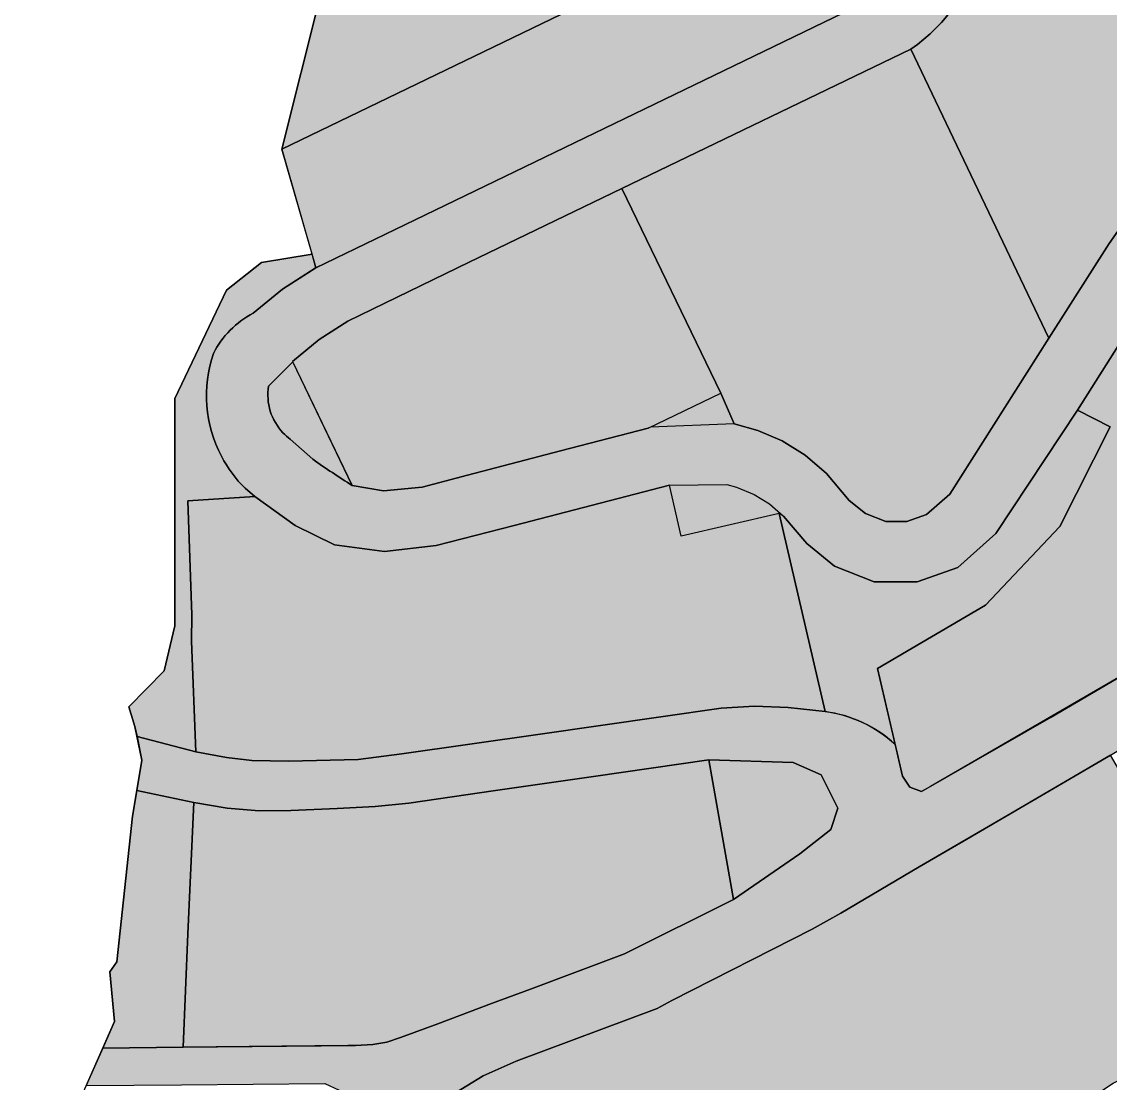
# Model space of a CAD drawing. Header units: inches. Extents: x 405430 to 406183, y 3036701 to 3037756.
# Drawn here: x 405454.3 to 405629.4, y 3037479.2 to 3037650 of the extents above; entities that cross this region are included whole.
import ezdxf

# ---------------------------------------------------------------- set-up
doc = ezdxf.new("R2010")
doc.units = ezdxf.units.IN
doc.header["$MEASUREMENT"] = 0
for name, color, linetype in [('Boundary', 3, 'Continuous'), ('Green Corridor', 61, 'Continuous'), ('Heritage Precinct', 53, 'Continuous'), ('Precinct Boundary', 17, 'Continuous'), ('Road', 254, 'Continuous'), ('Urban Village-1', 31, 'Continuous')]:
    doc.layers.add(name, color=color, linetype=linetype)
doc.layers.add('Service Precinct', color=7, linetype='Continuous', true_color=0xa8beff)

msp = doc.modelspace()

# ---------------------------------------------------------------- hatches: boundary and pattern name
at = {"layer": 'Green Corridor'}
h = msp.add_hatch(color=256, dxfattribs=at)
h.dxf.hatch_style = 1
h.paths.add_polyline_path([(405921.02, 3037390.95), (405928.39, 3037415.33), (405932.83, 3037427.45), (405947.32, 3037453.73), (405956.48, 3037463.46), (405960.95, 3037466.2), (405955.32, 3037466.15), (405944.43, 3037462.93), (405925.16, 3037443.01), (405924.62, 3037437.08), (405910.22, 3037411.97), (405906.9, 3037407.9), (405801.69, 3037445.83), (405763.46, 3037491.44), (405748.26, 3037512.08), (405724.24, 3037571.28), (405727.39, 3037579.19), (405709.01, 3037619.56), (405704.57, 3037638.68), (405699.6, 3037647.23), (405692.66, 3037659.16), (405669.99, 3037688.86), (405657.48, 3037697.67), (405655.9, 3037701.58), (405646.12, 3037704.51), (405634.54, 3037702.85), (405633.29, 3037703.91), (405631.74, 3037716.65), (405624.6, 3037713.36), (405618.73, 3037708.94), (405617.41, 3037707.03), (405634.88, 3037696.41), (405627.6, 3037659.35), (405608.44, 3037662.7, -0.206972), (405597.32, 3037645.6), (405619.57, 3037599.09), (405629.27, 3037614.34), (405633.83, 3037620.83), (405642.07, 3037627.59), (405653.05, 3037632.3), (405656.04, 3037633.09), (405667.93, 3037633.68), (405670.61, 3037632.45), (405688.35, 3037624.29), (405690.92, 3037622.57), (405690.92, 3037622.58), (405693.53, 3037620.83), (405697.78, 3037613.77), (405698.41, 3037607.63), (405695.43, 3037602.92), (405686.91, 3037598.98), (405681.77, 3037598.03), (405671.19, 3037595.2), (405666.43, 3037593.2), (405664.15, 3037592.02), (405662.36, 3037590.68), (405660.86, 3037589.2), (405658.95, 3037586.39), (405657.25, 3037581.19), (405656.25, 3037574.79), (405656.29, 3037574.77), (405655.49, 3037568.97), (405677.82, 3037530.9), (405692.21, 3037539.34), (405705.65, 3037516.45), (405711.29, 3037518.94), (405715.7, 3037508.99), (405715.72, 3037509), (405734.58, 3037470.5), (405719.83, 3037463.25), (405722.51, 3037462.91), (405731.94, 3037459.12), (405734.05, 3037456.58), (405736.46, 3037451.94), (405737.49, 3037447.49), (405737.15, 3037441), (405735.44, 3037436.26), (405733.52, 3037433.23), (405730.01, 3037429.71), (405725.56, 3037427.1, -0.010716), (405724.77, 3037426.78), (405732.7, 3037413.26, -0.117664), (405748.45, 3037415.86), (405750.98, 3037415.49, -0.169339), (405759.72, 3037410.9), (405780.23, 3037427), (405799.06, 3037402.19), (405810.36, 3037388.79), (405825.61, 3037385.61), (405829.15, 3037379.1), (405830.2, 3037377.18), (405835.87, 3037366.75), (405838.08, 3037362.53), (405832.8, 3037359.71), (405836.88, 3037352.06), (405845.75, 3037335.43), (405853, 3037339.3), (405865.04, 3037316.49), (405882.06, 3037327.85), (405892.7, 3037335.15), (405900.78, 3037343.47), (405913.65, 3037366.56)])
h = msp.add_hatch(color=256, dxfattribs=at)
h.dxf.hatch_style = 1
h.paths.add_polyline_path([(405481.62, 3037550.35), (405481.7, 3037554.6), (405481.03, 3037572.91), (405491.81, 3037573.6), (405490.26, 3037574.94, -0.076889), (405486.44, 3037580.09, -0.206633), (405485.14, 3037596.64, -0.154315), (405491.55, 3037603.12), (405496.29, 3037606.97), (405501.64, 3037610.42), (405501.01, 3037612.6), (405492.89, 3037611.25), (405487.26, 3037606.84), (405478.93, 3037589.39), (405478.92, 3037552.84), (405477.25, 3037545.58), (405471.57, 3037539.79), (405472.53, 3037536.63), (405472.86, 3037535.03), (405482.34, 3037532.57)])
h = msp.add_hatch(color=256, dxfattribs=at)
h.dxf.hatch_style = 1
h.paths.add_polyline_path([(405501.17, 3037579.61, 0.017861), (405507.47, 3037575.42), (405497.9, 3037595.28), (405494.03, 3037591.4, 0.234539), (405496.34, 3037583.88, 0.044668), (405497.52, 3037582.84)])
h = msp.add_hatch(color=256, dxfattribs=at)
h.dxf.hatch_style = 1
h.paths.add_polyline_path([(405592, 3037545.98), (405609.34, 3037556.13), (405621.33, 3037568.82), (405629.39, 3037584.85), (405624.15, 3037587.52), (405611.04, 3037567.65), (405604.9, 3037562.22), (405598.37, 3037559.9), (405591.46, 3037559.88), (405585.09, 3037562.41), (405580.63, 3037566.04), (405576.88, 3037570.47), (405576.33, 3037570.93), (405576.14, 3037570.89), (405583.55, 3037539.03, -0.155329), (405594.81, 3037533.76)])
h = msp.add_hatch(color=256, dxfattribs=at)
h.dxf.hatch_style = 1
h.paths.add_polyline_path([(405481.98, 3037524.41), (405472.81, 3037526.32), (405472.11, 3037522.2), (405469.6, 3037498.75), (405468.5, 3037497.15), (405469.22, 3037489.16), (405467.34, 3037484.86), (405480.27, 3037485.01), (405481.06, 3037503.29)])
at = {"layer": 'Heritage Precinct'}
h = msp.add_hatch(color=256, dxfattribs=at)
h.dxf.hatch_style = 1
h.paths.add_polyline_path([(405597.32, 3037645.6), (405550.83, 3037623.17), (405566.76, 3037590.27), (405568.91, 3037585.33), (405572.72, 3037584.24), (405576.62, 3037582.58), (405580.34, 3037580.27), (405583.78, 3037577.33), (405587.45, 3037573), (405590.06, 3037570.87), (405593.3, 3037569.58), (405596.68, 3037569.6), (405599.89, 3037570.73), (405603.6, 3037574.01), (405619.57, 3037599.09)])
at = {"layer": 'Road'}
h = msp.add_hatch(color=256, dxfattribs=at)
h.dxf.hatch_style = 1
h.paths.add_polyline_path([(405685.58, 3037611.67), (405685.18, 3037609.62), (405683.3, 3037608.48), (405679.58, 3037607.79), (405668.15, 3037604.78), (405662.18, 3037602.26), (405658.83, 3037600.53), (405655.81, 3037598.28), (405653.13, 3037595.61), (405649.89, 3037590.85), (405647.28, 3037582.89), (405646.82, 3037579.6), (405656.25, 3037574.81), (405657.25, 3037581.19), (405658.95, 3037586.39), (405660.86, 3037589.2), (405662.36, 3037590.68), (405664.15, 3037592.02), (405666.43, 3037593.2), (405671.19, 3037595.2), (405681.77, 3037598.03), (405686.91, 3037598.98), (405695.43, 3037602.92), (405698.41, 3037607.63), (405697.78, 3037613.77), (405693.53, 3037620.83), (405690.97, 3037622.55), (405683.35, 3037615.12), (405684.15, 3037614.3)])
h.paths.add_polyline_path([(405690.92, 3037622.57), (405688.35, 3037624.29), (405667.93, 3037633.68), (405656.04, 3037633.09), (405653.05, 3037632.3), (405642.07, 3037627.59), (405633.83, 3037620.83), (405629.27, 3037614.34), (405619.57, 3037599.09), (405603.6, 3037574.01), (405599.89, 3037570.73), (405596.68, 3037569.6), (405593.3, 3037569.58), (405590.06, 3037570.87), (405587.45, 3037573), (405583.78, 3037577.33), (405580.34, 3037580.27), (405576.62, 3037582.58), (405572.72, 3037584.24), (405568.91, 3037585.33), (405555.45, 3037584.78), (405555.07, 3037584.6), (405540.97, 3037580.95), (405526.03, 3037577.07), (405518.73, 3037575.1), (405512.49, 3037574.52), (405507.47, 3037575.42, -0.017861), (405501.17, 3037579.61), (405497.52, 3037582.84, -0.044668), (405496.34, 3037583.88, -0.234539), (405494.03, 3037591.4), (405497.9, 3037595.28), (405497.86, 3037595.36), (405502.17, 3037598.87), (405506.79, 3037601.84), (405512.7, 3037604.75), (405526.31, 3037611.33), (405550.83, 3037623.17), (405550.83, 3037623.17), (405597.32, 3037645.6, 0.206972), (405608.44, 3037662.7), (405607.29, 3037685.34), (405607.42, 3037691.36), (405609.54, 3037697.58), (405612.47, 3037701.73), (405617.41, 3037707.03), (405618.73, 3037708.94), (405624.6, 3037713.36), (405631.74, 3037716.65), (405631.61, 3037717.71), (405624.9, 3037724.51), (405619.45, 3037721.99), (405611.86, 3037716.29), (405606.37, 3037709.93), (405600.67, 3037702.31), (405597.92, 3037695.09), (405597.01, 3037689.35), (405597.18, 3037663.99), (405595.72, 3037658.43), (405592.95, 3037654.62), (405501.52, 3037610.34), (405496.29, 3037606.97), (405491.55, 3037603.12, 0.154315), (405485.14, 3037596.64, 0.206633), (405486.44, 3037580.09, 0.076889), (405490.26, 3037574.94), (405491.81, 3037573.6), (405498.29, 3037568.96), (405504.61, 3037565.86), (405512.69, 3037564.79), (405520.98, 3037565.75), (405533.52, 3037568.95), (405558.53, 3037575.44), (405567.77, 3037575.58), (405569.31, 3037575.14), (405572.14, 3037573.94), (405574.6, 3037572.42), (405576.88, 3037570.47), (405580.63, 3037566.04), (405585.09, 3037562.41), (405591.46, 3037559.88), (405598.37, 3037559.9), (405604.9, 3037562.22), (405611.04, 3037567.65), (405624.15, 3037587.52), (405637.59, 3037608.79), (405641.22, 3037613.96), (405641.34, 3037614.13), (405647.32, 3037618.96), (405655.79, 3037622.59), (405660.26, 3037623.24), (405666, 3037623.56), (405682.51, 3037615.97), (405683.35, 3037615.12)])
h = msp.add_hatch(color=256, dxfattribs=at)
h.dxf.hatch_style = 1
h.paths.add_polyline_path([(405555.45, 3037584.78), (405568.91, 3037585.33), (405566.76, 3037590.27)])
h = msp.add_hatch(color=256, dxfattribs=at)
h.dxf.hatch_style = 1
h.paths.add_polyline_path([(405599.06, 3037526.16), (405597.16, 3037526.84), (405595.99, 3037528.64), (405594.81, 3037533.76, 0.155329), (405583.55, 3037539.03), (405577.63, 3037539.69), (405572.19, 3037539.9), (405566.85, 3037539.57), (405537.71, 3037535.39), (405515.46, 3037532.2), (405508.43, 3037531.3), (405497.21, 3037531.06), (405491.33, 3037531.15), (405487.24, 3037531.65), (405482.34, 3037532.57), (405472.86, 3037535.03), (405473.65, 3037531.22), (405472.81, 3037526.32), (405481.98, 3037524.41), (405487.37, 3037523.48), (405492.49, 3037523.04), (405497.62, 3037523.09), (405505.04, 3037523.42), (405511.18, 3037523.76), (405516.59, 3037524.29), (405530.55, 3037526.31), (405546.28, 3037528.58), (405564.85, 3037531.25), (405578.42, 3037530.82), (405582.9, 3037528.86), (405584.24, 3037526.18), (405585.59, 3037523.49), (405584.47, 3037520.07), (405579.51, 3037516.12), (405568.79, 3037508.77), (405551.28, 3037500.07), (405536.17, 3037494.37), (405529.9, 3037492.04), (405521.23, 3037488.81), (405515.27, 3037486.59), (405513.07, 3037485.85), (405510.82, 3037485.45), (405507.99, 3037485.31), (405506.75, 3037485.3), (405480.27, 3037485.01), (405467.34, 3037484.86), (405464.7, 3037478.86), (405480.04, 3037479), (405503.06, 3037479.21), (405505.4, 3037478.13), (405505.95, 3037475.39), (405501.41, 3037468.94), (405498.27, 3037463.49), (405494.52, 3037456.17), (405488.26, 3037444.77), (405487.01, 3037443.55), (405485.42, 3037442.82), (405483.31, 3037442.74), (405481.72, 3037443.31), (405477.64, 3037446.3), (405474.19, 3037449.48), (405466.07, 3037461.13), (405459.13, 3037472.27), (405454.32, 3037460.8), (405462.12, 3037449.3), (405468.83, 3037440.82), (405473.35, 3037436.8), (405479.87, 3037432.56), (405488.11, 3037429.12), (405495.72, 3037427.47), (405502.71, 3037426.67), (405511.63, 3037426.27), (405519, 3037426.54), (405528.25, 3037427.49), (405534.59, 3037428.55), (405540.67, 3037430.38), (405551.65, 3037434.48), (405556.3, 3037436.49), (405560.78, 3037438.99), (405561.34, 3037439.33), (405557.77, 3037448.84), (405555.12, 3037447.2), (405551.93, 3037445.43), (405548.16, 3037443.81), (405537.19, 3037439.76), (405532.08, 3037438.25), (405527.22, 3037437.5), (405517.91, 3037436.53), (405514.99, 3037436.25), (405510.6, 3037436.29), (405509.19, 3037436.27), (405507.46, 3037436.44), (405505.65, 3037436.7), (405503.36, 3037437.12), (405501.57, 3037437.78), (405500.71, 3037438.44), (405499.9, 3037439.43), (405499.53, 3037440.15), (405499.16, 3037441.78), (405499.22, 3037442.9), (405499.42, 3037443.68), (405499.72, 3037444.39), (405502.56, 3037449.8), (405507.22, 3037458.9), (405510.34, 3037464.19), (405513.88, 3037468.78), (405518.4, 3037473.37), (405523.27, 3037477.22), (405528.52, 3037480.4), (405533.87, 3037482.79), (405556.52, 3037491.26), (405558.9, 3037492.52), (405581.46, 3037504.04), (405586.08, 3037506.6), (405598.71, 3037514.02), (405605.71, 3037518.12), (405629.44, 3037532.01), (405639.57, 3037538.01), (405643.26, 3037540.51), (405645.9, 3037542.94), (405648.57, 3037546.15), (405650.48, 3037549.09), (405652.13, 3037552.49), (405653.17, 3037555.2), (405654.06, 3037559.57), (405655.49, 3037568.97), (405656.29, 3037574.77), (405646.85, 3037579.56), (405644.32, 3037560.99), (405642.69, 3037555.8), (405639.85, 3037551.23), (405634.47, 3037546.65), (405600.52, 3037526.99)])
h = msp.add_hatch(color=256, dxfattribs=at)
h.dxf.hatch_style = 1
h.paths.add_polyline_path([(405569.31, 3037575.14), (405567.77, 3037575.58), (405558.53, 3037575.44), (405560.42, 3037567.24), (405576.14, 3037570.89), (405576.33, 3037570.93), (405574.6, 3037572.42), (405572.14, 3037573.94)])
at = {"layer": 'Service Precinct'}
h = msp.add_hatch(color=256, dxfattribs=at)
h.dxf.hatch_style = 1
h.paths.add_polyline_path([(405577.03, 3037699.08), (405588.73, 3037718.35), (405585.15, 3037723.46), (405580.11, 3037734.43), (405567.09, 3037747.06), (405559.58, 3037756.2), (405513.48, 3037740.69), (405508.5, 3037678.68), (405496.14, 3037629.52), (405584.47, 3037672.2), (405592.95, 3037654.62), (405595.72, 3037658.43), (405597.18, 3037663.99), (405597.01, 3037689.35)])
h = msp.add_hatch(color=256, dxfattribs=at)
h.dxf.hatch_style = 1
h.paths.add_polyline_path([(405568.79, 3037508.77), (405579.51, 3037516.12), (405584.47, 3037520.07), (405585.59, 3037523.49), (405584.24, 3037526.18), (405582.9, 3037528.86), (405578.42, 3037530.82), (405564.85, 3037531.25)])
at = {"layer": 'Urban Village-1'}
h = msp.add_hatch(color=256, dxfattribs=at)
h.dxf.hatch_style = 1
h.paths.add_polyline_path([(405592.95, 3037654.62), (405584.47, 3037672.2), (405496.14, 3037629.52), (405501.64, 3037610.4)])
h = msp.add_hatch(color=256, dxfattribs=at)
h.dxf.hatch_style = 1
h.paths.add_polyline_path([(405550.83, 3037623.17), (405526.31, 3037611.33), (405512.7, 3037604.75), (405506.79, 3037601.84), (405502.17, 3037598.87), (405497.86, 3037595.36), (405507.47, 3037575.42), (405512.49, 3037574.52), (405518.73, 3037575.1), (405526.03, 3037577.07), (405540.97, 3037580.95), (405555.07, 3037584.6), (405566.76, 3037590.27)])
h = msp.add_hatch(color=256, dxfattribs=at)
h.dxf.hatch_style = 1
h.paths.add_polyline_path([(405646.39, 3037576.27), (405647.32, 3037582.85), (405649.93, 3037590.81), (405653.17, 3037595.58), (405655.85, 3037598.24), (405658.86, 3037600.49), (405662.21, 3037602.23), (405668.19, 3037604.74), (405660.26, 3037623.24), (405655.79, 3037622.59), (405647.32, 3037618.96), (405641.34, 3037614.13), (405637.59, 3037608.79), (405624.15, 3037587.52), (405629.39, 3037584.85), (405621.33, 3037568.82), (405609.34, 3037556.13), (405592, 3037545.98), (405595.99, 3037528.64), (405597.16, 3037526.84), (405599.06, 3037526.16), (405619.94, 3037538.11), (405634.47, 3037546.65), (405639.85, 3037551.23), (405642.69, 3037555.8), (405644.32, 3037560.99)])
h = msp.add_hatch(color=256, dxfattribs=at)
h.dxf.hatch_style = 1
h.paths.add_polyline_path([(405576.14, 3037570.89), (405560.42, 3037567.24), (405558.53, 3037575.44), (405533.52, 3037568.95), (405520.98, 3037565.75), (405512.69, 3037564.79), (405504.61, 3037565.86), (405498.29, 3037568.96), (405491.81, 3037573.6), (405481.03, 3037572.91), (405481.7, 3037554.6), (405481.62, 3037550.35), (405482.34, 3037532.57), (405487.24, 3037531.65), (405491.33, 3037531.15), (405497.21, 3037531.06), (405508.43, 3037531.3), (405515.46, 3037532.2), (405537.71, 3037535.39), (405566.85, 3037539.57), (405572.19, 3037539.9), (405577.63, 3037539.69), (405583.55, 3037539.03)])
h = msp.add_hatch(color=256, dxfattribs=at)
h.dxf.hatch_style = 1
h.paths.add_polyline_path([(405564.85, 3037531.25), (405546.28, 3037528.58), (405530.55, 3037526.31), (405516.59, 3037524.29), (405511.18, 3037523.76), (405505.04, 3037523.42), (405497.62, 3037523.09), (405492.49, 3037523.04), (405487.37, 3037523.48), (405481.98, 3037524.41), (405481.06, 3037503.29), (405480.27, 3037485.01), (405507.99, 3037485.31), (405510.82, 3037485.45), (405513.07, 3037485.85), (405515.27, 3037486.59), (405521.23, 3037488.81), (405529.9, 3037492.04), (405536.17, 3037494.37), (405551.28, 3037500.07), (405568.79, 3037508.77)])
h = msp.add_hatch(color=256, dxfattribs=at)
h.dxf.hatch_style = 1
h.paths.add_polyline_path([(405629.44, 3037532.01), (405612.79, 3037522.26), (405598.71, 3037514.02), (405586.08, 3037506.6), (405581.46, 3037504.04), (405558.9, 3037492.52), (405556.52, 3037491.26), (405533.87, 3037482.79), (405528.52, 3037480.4), (405523.27, 3037477.22), (405518.4, 3037473.37), (405513.88, 3037468.78), (405510.34, 3037464.19), (405507.22, 3037458.9), (405502.56, 3037449.8), (405510.6, 3037436.29), (405514.99, 3037436.25), (405517.91, 3037436.53), (405527.22, 3037437.5), (405532.08, 3037438.25), (405537.19, 3037439.76), (405548.16, 3037443.81), (405551.93, 3037445.43), (405555.12, 3037447.2), (405560.24, 3037450.36), (405565.55, 3037453.26), (405570.27, 3037455.25), (405575.54, 3037457.01), (405579.01, 3037457.81), (405582.52, 3037458.39), (405585.51, 3037458.8), (405593.32, 3037459.87), (405596.35, 3037460.29), (405600.72, 3037461.05), (405605.01, 3037462.36), (405613.32, 3037465.48), (405615.7, 3037466.56), (405617.81, 3037468.02), (405619.69, 3037469.78), (405623.92, 3037474.43), (405626.71, 3037477.15), (405629.87, 3037479.25), (405633.37, 3037480.98), (405636.46, 3037481.92), (405640.88, 3037482.66), (405643.8, 3037482.57), (405647.31, 3037482.14), (405656.11, 3037486.47)])

# ---------------------------------------------------------------- linework, layer by layer
at = {"layer": 'Boundary', "color": 1, "elevation": -10000}
msp.add_lwpolyline([(405462.48, 3037473.8), (405469.22, 3037489.16), (405468.5, 3037497.15), (405469.6, 3037498.75), (405472.11, 3037522.2), (405473.65, 3037531.22), (405472.53, 3037536.63), (405471.57, 3037539.79), (405477.25, 3037545.58), (405478.92, 3037552.84), (405478.93, 3037589.39), (405487.26, 3037606.84), (405492.89, 3037611.25), (405501.01, 3037612.6), (405496.14, 3037629.52), (405508.5, 3037678.68), (405513.48, 3037740.69), (405559.58, 3037756.2)], dxfattribs=at)
at = {"layer": 'Boundary', "color": 4}
msp.add_lwpolyline([(405481.62, 3037550.35), (405481.7, 3037554.6), (405481.03, 3037572.91), (405491.81, 3037573.6), (405490.26, 3037574.94, -0.076889), (405486.44, 3037580.09, -0.206633), (405485.14, 3037596.64, -0.154315), (405491.55, 3037603.12), (405496.29, 3037606.97), (405501.64, 3037610.42), (405501.01, 3037612.6), (405492.89, 3037611.25), (405487.26, 3037606.84), (405478.93, 3037589.39), (405478.92, 3037552.84), (405477.25, 3037545.58), (405471.57, 3037539.79), (405472.53, 3037536.63), (405472.86, 3037535.03), (405482.34, 3037532.57), (405481.62, 3037550.35)], format="xyb", close=True, dxfattribs=at)
at = {"layer": 'Green Corridor', "color": 4}
msp.add_lwpolyline([(405608.44, 3037662.7, -0.206972), (405597.32, 3037645.6), (405619.57, 3037599.09), (405629.27, 3037614.34), (405633.83, 3037620.83), (405642.07, 3037627.59), (405653.05, 3037632.3), (405656.04, 3037633.09), (405667.93, 3037633.68), (405670.61, 3037632.45)], format="xyb", dxfattribs=at)
at = {"layer": 'Heritage Precinct', "elevation": 1101.35}
msp.add_lwpolyline([(405597.32, 3037645.6), (405619.57, 3037599.09), (405603.6, 3037574.01), (405599.89, 3037570.73), (405596.68, 3037569.6), (405593.3, 3037569.58), (405590.06, 3037570.87), (405587.45, 3037573), (405583.78, 3037577.33), (405580.34, 3037580.27), (405576.62, 3037582.58), (405572.72, 3037584.24), (405568.91, 3037585.33), (405566.76, 3037590.27), (405550.83, 3037623.17), (405597.32, 3037645.6)], dxfattribs=at)
at = {"layer": 'Precinct Boundary', "color": 4}
msp.add_line((405576.14, 3037570.89, -11.07), (405576.33, 3037570.93, -11.07), dxfattribs=at)
msp.add_line((405576.14, 3037570.89, -11.07), (405576.33, 3037570.93, -11.07), dxfattribs=at)
at = {"layer": 'Precinct Boundary'}
for points in [[(405577.03, 3037699.08), (405588.73, 3037718.35), (405585.15, 3037723.46), (405580.11, 3037734.43), (405567.09, 3037747.06), (405559.58, 3037756.2), (405513.48, 3037740.69), (405508.5, 3037678.68), (405496.14, 3037629.52), (405584.47, 3037672.2), (405592.95, 3037654.62), (405595.72, 3037658.43), (405597.18, 3037663.99), (405597.01, 3037689.35), (405577.03, 3037699.08)], [(405577.03, 3037699.08), (405588.73, 3037718.35), (405585.15, 3037723.46), (405580.11, 3037734.43), (405567.09, 3037747.06), (405559.58, 3037756.2), (405513.48, 3037740.69), (405508.5, 3037678.68), (405496.14, 3037629.52), (405584.47, 3037672.2), (405592.95, 3037654.62), (405595.72, 3037658.43), (405597.18, 3037663.99), (405597.01, 3037689.35), (405577.03, 3037699.08)], [(405592.95, 3037654.62), (405584.47, 3037672.2), (405496.14, 3037629.52), (405501.64, 3037610.4), (405592.95, 3037654.62)], [(405592.95, 3037654.62), (405584.47, 3037672.2), (405496.14, 3037629.52), (405501.64, 3037610.4), (405592.95, 3037654.62)]]:
    msp.add_lwpolyline(points, close=True, dxfattribs=at)
at = {"layer": 'Precinct Boundary', "color": 4}
for points in [[(405577.03, 3037699.08), (405588.73, 3037718.35), (405585.15, 3037723.46), (405580.11, 3037734.43), (405567.09, 3037747.06), (405559.58, 3037756.2), (405513.48, 3037740.69), (405508.5, 3037678.68), (405496.14, 3037629.52), (405584.47, 3037672.2), (405592.95, 3037654.62), (405595.72, 3037658.43), (405597.18, 3037663.99), (405597.01, 3037689.35), (405577.03, 3037699.08)], [(405577.03, 3037699.08), (405588.73, 3037718.35), (405585.15, 3037723.46), (405580.11, 3037734.43), (405567.09, 3037747.06), (405559.58, 3037756.2), (405513.48, 3037740.69), (405508.5, 3037678.68), (405496.14, 3037629.52), (405584.47, 3037672.2), (405592.95, 3037654.62), (405595.72, 3037658.43), (405597.18, 3037663.99), (405597.01, 3037689.35), (405577.03, 3037699.08)], [(405592.95, 3037654.62), (405584.47, 3037672.2), (405496.14, 3037629.52), (405501.64, 3037610.4), (405592.95, 3037654.62)], [(405592.95, 3037654.62), (405584.47, 3037672.2), (405496.14, 3037629.52), (405501.64, 3037610.4), (405592.95, 3037654.62)], [(405585.59, 3037523.49), (405584.24, 3037526.18), (405582.9, 3037528.86), (405578.42, 3037530.82), (405564.85, 3037531.25), (405568.79, 3037508.77), (405579.51, 3037516.12), (405584.47, 3037520.07), (405585.59, 3037523.49)], [(405585.59, 3037523.49), (405584.24, 3037526.18), (405582.9, 3037528.86), (405578.42, 3037530.82), (405564.85, 3037531.25), (405568.79, 3037508.77), (405579.51, 3037516.12), (405584.47, 3037520.07), (405585.59, 3037523.49)], [(405481.98, 3037524.41), (405472.81, 3037526.32), (405472.11, 3037522.2), (405469.6, 3037498.75), (405468.5, 3037497.15), (405469.22, 3037489.16), (405467.34, 3037484.86), (405480.27, 3037485.01), (405481.06, 3037503.29), (405481.98, 3037524.41)], [(405481.98, 3037524.41), (405472.81, 3037526.32), (405472.11, 3037522.2), (405469.6, 3037498.75), (405468.5, 3037497.15), (405469.22, 3037489.16), (405467.34, 3037484.86), (405480.27, 3037485.01), (405481.06, 3037503.29), (405481.98, 3037524.41)]]:
    msp.add_lwpolyline(points, close=True, dxfattribs=at)
at = {"layer": 'Precinct Boundary'}
for points, elevation in [([(405597.32, 3037645.6), (405550.83, 3037623.17), (405566.76, 3037590.27), (405568.91, 3037585.33), (405572.72, 3037584.24), (405576.62, 3037582.58), (405580.34, 3037580.27), (405583.78, 3037577.33), (405587.45, 3037573), (405590.06, 3037570.87), (405593.3, 3037569.58), (405596.68, 3037569.6), (405599.89, 3037570.73), (405603.6, 3037574.01), (405619.57, 3037599.09), (405597.32, 3037645.6)], -8.66), ([(405597.32, 3037645.6), (405550.83, 3037623.17), (405566.76, 3037590.27), (405568.91, 3037585.33), (405572.72, 3037584.24), (405576.62, 3037582.58), (405580.34, 3037580.27), (405583.78, 3037577.33), (405587.45, 3037573), (405590.06, 3037570.87), (405593.3, 3037569.58), (405596.68, 3037569.6), (405599.89, 3037570.73), (405603.6, 3037574.01), (405619.57, 3037599.09), (405597.32, 3037645.6)], -8.66), ([(405550.83, 3037623.17), (405526.31, 3037611.33), (405512.7, 3037604.75), (405506.79, 3037601.84), (405502.17, 3037598.87), (405497.86, 3037595.36), (405507.47, 3037575.42), (405512.49, 3037574.52), (405518.73, 3037575.1), (405526.03, 3037577.07), (405540.97, 3037580.95), (405555.07, 3037584.6), (405566.76, 3037590.27)], -9.22), ([(405550.83, 3037623.17), (405526.31, 3037611.33), (405512.7, 3037604.75), (405506.79, 3037601.84), (405502.17, 3037598.87), (405497.86, 3037595.36), (405507.47, 3037575.42), (405512.49, 3037574.52), (405518.73, 3037575.1), (405526.03, 3037577.07), (405540.97, 3037580.95), (405555.07, 3037584.6), (405566.76, 3037590.27)], -9.22), ([(405576.14, 3037570.89), (405560.42, 3037567.24), (405558.53, 3037575.44), (405533.52, 3037568.95), (405520.98, 3037565.75), (405512.69, 3037564.79), (405504.61, 3037565.86), (405498.29, 3037568.96), (405491.81, 3037573.6), (405481.03, 3037572.91), (405481.7, 3037554.6), (405481.62, 3037550.35), (405482.34, 3037532.57), (405487.24, 3037531.65), (405491.33, 3037531.15), (405497.21, 3037531.06), (405508.43, 3037531.3), (405515.46, 3037532.2), (405537.71, 3037535.39), (405566.85, 3037539.57), (405572.19, 3037539.9), (405577.63, 3037539.69), (405583.55, 3037539.03), (405576.14, 3037570.89)], -11.07), ([(405576.14, 3037570.89), (405560.42, 3037567.24), (405558.53, 3037575.44), (405533.52, 3037568.95), (405520.98, 3037565.75), (405512.69, 3037564.79), (405504.61, 3037565.86), (405498.29, 3037568.96), (405491.81, 3037573.6), (405481.03, 3037572.91), (405481.7, 3037554.6), (405481.62, 3037550.35), (405482.34, 3037532.57), (405487.24, 3037531.65), (405491.33, 3037531.15), (405497.21, 3037531.06), (405508.43, 3037531.3), (405515.46, 3037532.2), (405537.71, 3037535.39), (405566.85, 3037539.57), (405572.19, 3037539.9), (405577.63, 3037539.69), (405583.55, 3037539.03), (405576.14, 3037570.89)], -11.07), ([(405564.85, 3037531.25), (405546.28, 3037528.58), (405530.55, 3037526.31), (405516.59, 3037524.29), (405511.18, 3037523.76), (405505.04, 3037523.42), (405497.62, 3037523.09), (405492.49, 3037523.04), (405487.37, 3037523.48), (405481.98, 3037524.41), (405481.06, 3037503.29), (405480.27, 3037485.01), (405507.99, 3037485.31), (405510.82, 3037485.45), (405513.07, 3037485.85), (405515.27, 3037486.59), (405521.23, 3037488.81), (405529.9, 3037492.04), (405536.17, 3037494.37), (405551.28, 3037500.07), (405568.79, 3037508.77), (405564.85, 3037531.25)], -10.86), ([(405564.85, 3037531.25), (405546.28, 3037528.58), (405530.55, 3037526.31), (405516.59, 3037524.29), (405511.18, 3037523.76), (405505.04, 3037523.42), (405497.62, 3037523.09), (405492.49, 3037523.04), (405487.37, 3037523.48), (405481.98, 3037524.41), (405481.06, 3037503.29), (405480.27, 3037485.01), (405507.99, 3037485.31), (405510.82, 3037485.45), (405513.07, 3037485.85), (405515.27, 3037486.59), (405521.23, 3037488.81), (405529.9, 3037492.04), (405536.17, 3037494.37), (405551.28, 3037500.07), (405568.79, 3037508.77), (405564.85, 3037531.25)], -10.86)]:
    msp.add_lwpolyline(points, close=True, dxfattribs=dict(at, elevation=elevation))
at = {"layer": 'Precinct Boundary', "color": 4}
for points, elevation in [([(405597.32, 3037645.6), (405550.83, 3037623.17), (405566.76, 3037590.27), (405568.91, 3037585.33), (405572.72, 3037584.24), (405576.62, 3037582.58), (405580.34, 3037580.27), (405583.78, 3037577.33), (405587.45, 3037573), (405590.06, 3037570.87), (405593.3, 3037569.58), (405596.68, 3037569.6), (405599.89, 3037570.73), (405603.6, 3037574.01), (405619.57, 3037599.09), (405597.32, 3037645.6)], -8.66), ([(405597.32, 3037645.6), (405550.83, 3037623.17), (405566.76, 3037590.27), (405568.91, 3037585.33), (405572.72, 3037584.24), (405576.62, 3037582.58), (405580.34, 3037580.27), (405583.78, 3037577.33), (405587.45, 3037573), (405590.06, 3037570.87), (405593.3, 3037569.58), (405596.68, 3037569.6), (405599.89, 3037570.73), (405603.6, 3037574.01), (405619.57, 3037599.09), (405597.32, 3037645.6)], -8.66), ([(405550.83, 3037623.17), (405526.31, 3037611.33), (405512.7, 3037604.75), (405506.79, 3037601.84), (405502.17, 3037598.87), (405497.86, 3037595.36), (405507.47, 3037575.42), (405512.49, 3037574.52), (405518.73, 3037575.1), (405526.03, 3037577.07), (405540.97, 3037580.95), (405555.07, 3037584.6), (405566.76, 3037590.27)], -9.22), ([(405550.83, 3037623.17), (405526.31, 3037611.33), (405512.7, 3037604.75), (405506.79, 3037601.84), (405502.17, 3037598.87), (405497.86, 3037595.36), (405507.47, 3037575.42), (405512.49, 3037574.52), (405518.73, 3037575.1), (405526.03, 3037577.07), (405540.97, 3037580.95), (405555.07, 3037584.6), (405566.76, 3037590.27)], -9.22), ([(405576.14, 3037570.89), (405560.42, 3037567.24), (405558.53, 3037575.44), (405533.52, 3037568.95), (405520.98, 3037565.75), (405512.69, 3037564.79), (405504.61, 3037565.86), (405498.29, 3037568.96), (405491.81, 3037573.6), (405481.03, 3037572.91), (405481.7, 3037554.6), (405481.62, 3037550.35), (405482.34, 3037532.57), (405487.24, 3037531.65), (405491.33, 3037531.15), (405497.21, 3037531.06), (405508.43, 3037531.3), (405515.46, 3037532.2), (405537.71, 3037535.39), (405566.85, 3037539.57), (405572.19, 3037539.9), (405577.63, 3037539.69), (405583.55, 3037539.03), (405576.14, 3037570.89)], -11.07), ([(405576.14, 3037570.89), (405560.42, 3037567.24), (405558.53, 3037575.44), (405533.52, 3037568.95), (405520.98, 3037565.75), (405512.69, 3037564.79), (405504.61, 3037565.86), (405498.29, 3037568.96), (405491.81, 3037573.6), (405481.03, 3037572.91), (405481.7, 3037554.6), (405481.62, 3037550.35), (405482.34, 3037532.57), (405487.24, 3037531.65), (405491.33, 3037531.15), (405497.21, 3037531.06), (405508.43, 3037531.3), (405515.46, 3037532.2), (405537.71, 3037535.39), (405566.85, 3037539.57), (405572.19, 3037539.9), (405577.63, 3037539.69), (405583.55, 3037539.03), (405576.14, 3037570.89)], -11.07), ([(405564.85, 3037531.25), (405546.28, 3037528.58), (405530.55, 3037526.31), (405516.59, 3037524.29), (405511.18, 3037523.76), (405505.04, 3037523.42), (405497.62, 3037523.09), (405492.49, 3037523.04), (405487.37, 3037523.48), (405481.98, 3037524.41), (405481.06, 3037503.29), (405480.27, 3037485.01), (405507.99, 3037485.31), (405510.82, 3037485.45), (405513.07, 3037485.85), (405515.27, 3037486.59), (405521.23, 3037488.81), (405529.9, 3037492.04), (405536.17, 3037494.37), (405551.28, 3037500.07), (405568.79, 3037508.77), (405564.85, 3037531.25)], -10.86), ([(405564.85, 3037531.25), (405546.28, 3037528.58), (405530.55, 3037526.31), (405516.59, 3037524.29), (405511.18, 3037523.76), (405505.04, 3037523.42), (405497.62, 3037523.09), (405492.49, 3037523.04), (405487.37, 3037523.48), (405481.98, 3037524.41), (405481.06, 3037503.29), (405480.27, 3037485.01), (405507.99, 3037485.31), (405510.82, 3037485.45), (405513.07, 3037485.85), (405515.27, 3037486.59), (405521.23, 3037488.81), (405529.9, 3037492.04), (405536.17, 3037494.37), (405551.28, 3037500.07), (405568.79, 3037508.77), (405564.85, 3037531.25)], -10.86)]:
    msp.add_lwpolyline(points, close=True, dxfattribs=dict(at, elevation=elevation))
for points in [[(405481.62, 3037550.35), (405481.7, 3037554.6), (405481.03, 3037572.91), (405491.81, 3037573.6), (405490.26, 3037574.94, -0.076889), (405486.44, 3037580.09, -0.206633), (405485.14, 3037596.64, -0.154315), (405491.55, 3037603.12), (405496.29, 3037606.97), (405501.64, 3037610.42), (405501.01, 3037612.6), (405492.89, 3037611.25), (405487.26, 3037606.84), (405478.93, 3037589.39), (405478.92, 3037552.84), (405477.25, 3037545.58), (405471.57, 3037539.79), (405472.53, 3037536.63), (405472.86, 3037535.03), (405482.34, 3037532.57), (405481.62, 3037550.35)], [(405501.17, 3037579.61, 0.017861), (405507.47, 3037575.42), (405497.9, 3037595.28), (405494.03, 3037591.4, 0.234539), (405496.34, 3037583.88, 0.044668), (405497.52, 3037582.84), (405501.17, 3037579.61, 0.017861)], [(405592, 3037545.98), (405609.34, 3037556.13), (405621.33, 3037568.82), (405629.39, 3037584.85), (405624.15, 3037587.52), (405611.04, 3037567.65), (405604.9, 3037562.22), (405598.37, 3037559.9), (405591.46, 3037559.88), (405585.09, 3037562.41), (405580.63, 3037566.04), (405576.88, 3037570.47), (405576.33, 3037570.93), (405576.14, 3037570.89), (405583.55, 3037539.03, -0.155329), (405594.81, 3037533.76), (405592, 3037545.98)]]:
    msp.add_lwpolyline(points, format="xyb", close=True, dxfattribs=at)
at = {"layer": 'Precinct Boundary'}
for points, elevation in [([(405637.59, 3037608.79), (405624.15, 3037587.52), (405629.39, 3037584.85), (405621.33, 3037568.82), (405609.34, 3037556.13), (405592, 3037545.98), (405595.99, 3037528.64), (405597.16, 3037526.84), (405599.06, 3037526.16), (405619.94, 3037538.11), (405634.47, 3037546.65)], -0.62), ([(405637.59, 3037608.79), (405624.15, 3037587.52), (405629.39, 3037584.85), (405621.33, 3037568.82), (405609.34, 3037556.13), (405592, 3037545.98), (405595.99, 3037528.64), (405597.16, 3037526.84), (405599.06, 3037526.16), (405619.94, 3037538.11), (405634.47, 3037546.65)], -0.62), ([(405626.71, 3037477.15), (405629.87, 3037479.25), (405633.37, 3037480.98), (405636.46, 3037481.92), (405640.88, 3037482.66), (405643.8, 3037482.57), (405647.31, 3037482.14), (405656.11, 3037486.47), (405629.44, 3037532.01), (405629.44, 3037532.01), (405612.79, 3037522.26), (405598.71, 3037514.02), (405586.08, 3037506.6), (405581.46, 3037504.04), (405558.9, 3037492.52), (405556.52, 3037491.26), (405533.87, 3037482.79), (405528.52, 3037480.4), (405523.27, 3037477.22)], 1041.74), ([(405626.71, 3037477.15), (405629.87, 3037479.25), (405633.37, 3037480.98), (405636.46, 3037481.92), (405640.88, 3037482.66), (405643.8, 3037482.57), (405647.31, 3037482.14), (405656.11, 3037486.47), (405629.44, 3037532.01), (405629.44, 3037532.01), (405612.79, 3037522.26), (405598.71, 3037514.02), (405586.08, 3037506.6), (405581.46, 3037504.04), (405558.9, 3037492.52), (405556.52, 3037491.26), (405533.87, 3037482.79), (405528.52, 3037480.4), (405523.27, 3037477.22)], 1041.74)]:
    msp.add_lwpolyline(points, dxfattribs=dict(at, elevation=elevation))
at = {"layer": 'Precinct Boundary', "color": 4}
for points, elevation in [([(405637.59, 3037608.79), (405624.15, 3037587.52), (405629.39, 3037584.85), (405621.33, 3037568.82), (405609.34, 3037556.13), (405592, 3037545.98), (405595.99, 3037528.64), (405597.16, 3037526.84), (405599.06, 3037526.16), (405619.94, 3037538.11), (405634.47, 3037546.65)], -0.62), ([(405637.59, 3037608.79), (405624.15, 3037587.52), (405629.39, 3037584.85), (405621.33, 3037568.82), (405609.34, 3037556.13), (405592, 3037545.98), (405595.99, 3037528.64), (405597.16, 3037526.84), (405599.06, 3037526.16), (405619.94, 3037538.11), (405634.47, 3037546.65)], -0.62), ([(405626.71, 3037477.15), (405629.87, 3037479.25), (405633.37, 3037480.98), (405636.46, 3037481.92), (405640.88, 3037482.66), (405643.8, 3037482.57), (405647.31, 3037482.14), (405656.11, 3037486.47), (405629.44, 3037532.01), (405629.44, 3037532.01), (405612.79, 3037522.26), (405598.71, 3037514.02), (405586.08, 3037506.6), (405581.46, 3037504.04), (405558.9, 3037492.52), (405556.52, 3037491.26), (405533.87, 3037482.79), (405528.52, 3037480.4), (405523.27, 3037477.22)], 1041.74), ([(405626.71, 3037477.15), (405629.87, 3037479.25), (405633.37, 3037480.98), (405636.46, 3037481.92), (405640.88, 3037482.66), (405643.8, 3037482.57), (405647.31, 3037482.14), (405656.11, 3037486.47), (405629.44, 3037532.01), (405629.44, 3037532.01), (405612.79, 3037522.26), (405598.71, 3037514.02), (405586.08, 3037506.6), (405581.46, 3037504.04), (405558.9, 3037492.52), (405556.52, 3037491.26), (405533.87, 3037482.79), (405528.52, 3037480.4), (405523.27, 3037477.22)], 1041.74)]:
    msp.add_lwpolyline(points, dxfattribs=dict(at, elevation=elevation))
at = {"layer": 'Road'}
for p, q in [((405566.85, 3037539.57), (405537.71, 3037535.39)), ((405572.19, 3037539.9), (405566.85, 3037539.57)), ((405577.63, 3037539.69), (405572.19, 3037539.9)), ((405583.55, 3037539.03), (405577.63, 3037539.69)), ((405482.34, 3037532.57), (405472.86, 3037535.03)), ((405472.86, 3037535.03), (405473.65, 3037531.22)), ((405537.71, 3037535.39), (405515.46, 3037532.2)), ((405594.81, 3037533.76), (405594.81, 3037533.76)), ((405473.65, 3037531.22), (405472.81, 3037526.32)), ((405487.24, 3037531.65), (405482.34, 3037532.57)), ((405491.33, 3037531.15), (405487.24, 3037531.65)), ((405508.43, 3037531.3), (405497.21, 3037531.06)), ((405515.46, 3037532.2), (405508.43, 3037531.3)), ((405546.28, 3037528.58), (405564.85, 3037531.25)), ((405564.85, 3037531.25), (405578.42, 3037530.82)), ((405497.21, 3037531.06), (405491.33, 3037531.15)), ((405578.42, 3037530.82), (405582.9, 3037528.86)), ((405530.55, 3037526.31), (405546.28, 3037528.58)), ((405582.9, 3037528.86), (405584.24, 3037526.18)), ((405472.81, 3037526.32), (405481.98, 3037524.41)), ((405516.59, 3037524.29), (405530.55, 3037526.31)), ((405481.98, 3037524.41), (405487.37, 3037523.48)), ((405511.18, 3037523.76), (405516.59, 3037524.29)), ((405487.37, 3037523.48), (405492.49, 3037523.04)), ((405492.49, 3037523.04), (405497.62, 3037523.09)), ((405497.62, 3037523.09), (405505.04, 3037523.42)), ((405505.04, 3037523.42), (405511.18, 3037523.76))]:
    msp.add_line(p, q, dxfattribs=at)
for points in [[(405496.34, 3037583.88), (405496.34, 3037583.88, -0.234539), (405494.03, 3037591.4), (405497.9, 3037595.28), (405497.86, 3037595.36), (405502.17, 3037598.87), (405506.79, 3037601.84), (405512.7, 3037604.75), (405526.31, 3037611.33), (405550.83, 3037623.17), (405550.83, 3037623.17), (405597.32, 3037645.6, 0.206972), (405608.44, 3037662.7)], [(405592.95, 3037654.62), (405501.52, 3037610.34), (405496.29, 3037606.97), (405491.55, 3037603.12, 0.154315), (405485.14, 3037596.64, 0.206633), (405486.44, 3037580.09)], [(405633.83, 3037620.83), (405629.27, 3037614.34), (405619.57, 3037599.09), (405603.6, 3037574.01), (405599.89, 3037570.73), (405596.68, 3037569.6), (405593.3, 3037569.58), (405590.06, 3037570.87), (405587.45, 3037573), (405583.78, 3037577.33), (405580.34, 3037580.27), (405576.62, 3037582.58), (405572.72, 3037584.24), (405568.91, 3037585.33), (405555.45, 3037584.78), (405555.07, 3037584.6), (405540.97, 3037580.95), (405526.03, 3037577.07), (405518.73, 3037575.1), (405512.49, 3037574.52), (405507.47, 3037575.42, -0.017861), (405501.17, 3037579.61), (405497.52, 3037582.84, -0.044668), (405496.34, 3037583.88)], [(405486.44, 3037580.09, 0.076889), (405490.26, 3037574.94), (405491.81, 3037573.6), (405498.29, 3037568.96), (405504.61, 3037565.86), (405512.69, 3037564.79), (405520.98, 3037565.75), (405533.52, 3037568.95), (405558.53, 3037575.44), (405567.77, 3037575.58), (405569.31, 3037575.14), (405572.14, 3037573.94), (405574.6, 3037572.42), (405576.88, 3037570.47), (405580.63, 3037566.04), (405585.09, 3037562.41), (405591.46, 3037559.88), (405598.37, 3037559.9), (405604.9, 3037562.22), (405611.04, 3037567.65), (405624.15, 3037587.52), (405637.59, 3037608.79)]]:
    msp.add_lwpolyline(points, format="xyb", dxfattribs=at)
for points, elevation in [([(405605.71, 3037518.12), (405629.44, 3037532.01), (405639.57, 3037538.01), (405643.26, 3037540.51), (405645.9, 3037542.94), (405648.57, 3037546.15), (405650.48, 3037549.09), (405652.13, 3037552.49), (405653.17, 3037555.2), (405654.06, 3037559.57), (405655.49, 3037568.97), (405656.29, 3037574.77), (405646.85, 3037579.56), (405644.32, 3037560.99), (405642.69, 3037555.8), (405639.85, 3037551.23), (405634.47, 3037546.65), (405600.52, 3037526.99)], -1066.85), ([(405600.52, 3037526.99), (405599.06, 3037526.16), (405597.16, 3037526.84), (405595.99, 3037528.64), (405594.81, 3037533.76)], 6.67), ([(405584.24, 3037526.18), (405585.59, 3037523.49), (405584.47, 3037520.07), (405579.51, 3037516.12), (405568.79, 3037508.77), (405551.28, 3037500.07), (405536.17, 3037494.37), (405529.9, 3037492.04), (405521.23, 3037488.81), (405515.27, 3037486.59), (405513.07, 3037485.85), (405510.82, 3037485.45), (405507.99, 3037485.31), (405506.75, 3037485.3)], 6.67), ([(405502.56, 3037449.8), (405507.22, 3037458.9), (405510.34, 3037464.19), (405513.88, 3037468.78), (405518.4, 3037473.37), (405523.27, 3037477.22), (405528.52, 3037480.4), (405533.87, 3037482.79), (405556.52, 3037491.26), (405558.9, 3037492.52), (405581.46, 3037504.04), (405586.08, 3037506.6), (405598.71, 3037514.02), (405605.71, 3037518.12)], 6.67)]:
    msp.add_lwpolyline(points, dxfattribs=dict(at, elevation=elevation))
msp.add_lwpolyline([(405506.75, 3037485.3), (405480.27, 3037485.01), (405467.34, 3037484.86), (405464.7, 3037478.86), (405480.04, 3037479), (405503.06, 3037479.21), (405505.4, 3037478.13)], dxfattribs=at)
msp.add_arc((405580.91, 3037518.7), 20.49, 47.2616, 82.5782, dxfattribs=at)

doc.saveas('drawing.dxf')
